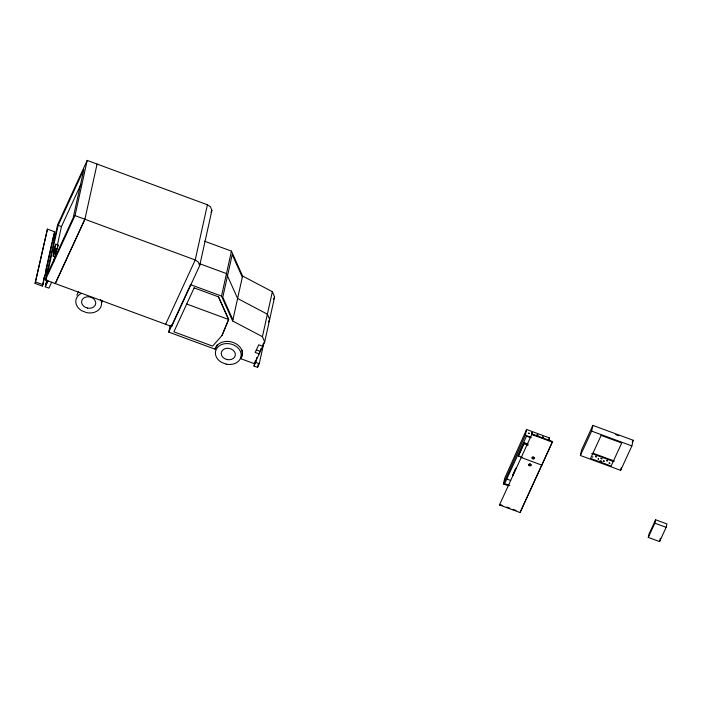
<?xml version="1.0" encoding="UTF-8"?>
<svg xmlns="http://www.w3.org/2000/svg" width="702" height="702" viewBox="0 0 702 702"><rect width="100%" height="100%" fill="white"/><g stroke="black" fill="none" stroke-linecap="round" stroke-linejoin="round"><path stroke-width="1.05" d="M531.704 433.222L531.616 432.669L532.335 433.081M592.602 457.221C592.514 457.142 593.146 456.844 592.707 456.669M531.432 432.88L532.256 432.915M596.314 456.783L595.515 456.309L596.323 456.677M199.693 265.575L198.254 261.986L195.217 259.968L75 215.611L87.197 160.416L207.415 204.773L210.451 206.792L211.899 210.381L199.693 265.575L171.665 326.509L45.411 279.931L57.617 224.737L87.197 160.416M35.1 283.433L47.438 229.124L54.651 231.783L42.945 284.696L42.304 286.091L35.1 283.433L47.438 229.124M42.304 286.091L44.244 277.343M45.376 272.192L51.843 242.971L55.204 235.67M52.273 241.014L54.651 231.783M58.143 225.36L47.455 273.727L73.183 217.778L83.88 169.41L58.143 225.36L61.451 226.579L57.248 245.595M51.658 282.23L48.938 288.145L45.27 286.785L46.797 279.87M46.99 280.221L45.999 284.731L47.675 281.09M54.475 252.272L53.098 256.046L55.054 256.765L56.441 253.001L53.291 251.878L55.87 244.191L58.248 245.059L55.66 252.746M53.291 251.878L55.87 244.191M53.098 256.046L55.379 248.973L56.458 249.377L55.633 253.106L54.554 252.711L55.379 248.973M55.458 253.001L56.458 249.377M53.563 262.258L54.958 255.923M84.863 219.252L55.282 283.564L84.907 219.27L97.069 164.057M204.493 241.181L231.449 251.123L242.576 276.018L272.358 291.716L274.622 296.955L264.689 341.909L254.624 363.794L240.883 358.722L242.365 355.686A14.084 11.188 12.5 0 0 233.529 342.576A14.084 11.188 12.5 0 0 216.742 345.823L215.102 349.201L168.734 332.107L170.156 325.684M171.665 326.509L172.104 324.535M207.415 204.773L195.217 259.968L165.637 324.28M264.689 341.909L262.416 336.67L232.643 320.972L221.507 296.077L231.449 251.123M215.093 349.21L215.558 347.148M232.643 320.972L242.576 276.018M240.883 358.722L242.014 353.615M263.908 342.673L259.257 363.706L257.573 367.365L253.992 366.04L254.694 362.89M254.624 363.794L255.335 360.582M253.992 366.04L255.677 362.381L256.765 357.467M262.416 336.67L272.358 291.716M259.635 351.816L259.17 353.905L255.195 352.439L258.713 344.796L262.688 346.262L263.311 343.445M260.986 348.464L260.345 351.36L256.37 349.894M257.573 367.365L258.275 364.206M508.406 485.802L503.448 483.968L504.703 478.281L526.605 429.501L549.438 437.925L548.806 440.768M499.473 504.966L532.002 433.959L552.579 441.549L520.05 512.557L499.473 504.966L499.605 504.396L502.685 505.537M522.42 457.493L518.48 456.037L518.725 454.905L524.341 442.699L528.29 444.155M503.448 483.968L525.35 435.187L526.605 429.501M518.48 456.037L524.341 442.699M521.419 456.976L521.288 457.537L541.865 465.136L541.997 464.566M532.002 433.959L531.879 434.529L552.456 442.12M520.05 512.557L552.579 441.549M580.387 455.501L581.651 449.806L592.874 425.394L633.134 440.251L631.879 445.937L620.647 470.349L580.387 455.501L591.619 431.089L592.874 425.394M599.815 461.74L600.07 460.6L601.86 461.267L601.605 462.399M620.647 470.349L621.279 467.506M648.288 537.416L649.043 534.003L655.598 519.77L666.9 523.929L666.145 527.342L659.599 541.584L648.288 537.416L654.843 523.183L655.598 519.77M659.599 541.584L660.354 538.171M534.011 435.53L534.81 435.591M533.924 435.275L534.81 435.512M194.147 287.881L173.885 331.827L212.618 346.112L221.99 335.521L228.615 319.489L218.524 296.876L194.103 287.864M222.007 335.53L228.633 319.498L218.497 296.858M548.543 439.917L549.438 437.925M61.451 226.579L80.862 184.372M54.168 253.536L54.554 252.711M57.397 246.911L58.248 245.059M44.454 276.369L47.815 269.059M55.379 255.309L56.441 253.001M45.411 279.931L75 215.611M45.27 286.785L47.99 280.879M210.995 212.346L211.899 210.381M168.734 332.107L173.306 322.174M173.763 321.183L190.558 284.661L221.507 296.077M273.429 299.57L274.622 296.955M268.454 322.042L269.656 319.436L267.392 314.198L237.609 298.499L226.474 273.596L199.526 263.654M632.239 442.207L633.134 440.251M595.524 456.309L596.279 456.835L595.507 456.669M598.06 458.739C598.946 460.179 597.779 458.459 598.622 458.88M615.724 434.643L618.76 435.767M591.619 431.089L631.879 445.937M54.993 248.166L57.371 249.043M54.993 249.807L56.081 250.202M54.159 253.729L56.116 254.457M592.988 453.176L614.25 461.021M186.714 304.027L228.633 319.498M591.716 453.518L613.855 461.688M525.35 435.187L531.309 437.39M530.589 437.697L526.474 436.179L504.659 483.608L509.801 485.503M524.087 443.831L528.036 445.287M43.735 277.939L45.718 278.668M255.677 362.381L259.257 363.706M35.741 282.037L42.945 284.696M654.843 523.183L666.145 527.342M506.686 479.01L510.661 480.475M506.8 507.055L509.889 508.195M512.978 509.336L516.067 510.477M529.036 433.204L528.325 433.213L529.185 433.362M528.422 433.476L529.22 433.538L528.413 433.459M242.33 277.158L232.213 254.536L222.78 297.209L232.888 319.831M100.64 299.561A13.013 10.328 12.5 0 1 98.736 309.836A13.013 10.328 12.5 0 1 86.557 312.627L81.844 310.81A13.013 10.328 12.5 0 1 81.186 293.436M76.957 295.261A13.013 10.328 12.5 0 1 78.738 291.602M102.404 300.71A13.013 10.328 12.5 0 1 101.746 302.632M216.567 346.77A13.013 10.328 12.5 0 1 217.225 344.857M242.181 350.193A13.013 10.328 12.5 0 1 242.014 352.22M537.03 434.88L537.925 435.214L537.03 434.88M542.62 436.942L543.515 437.276L542.62 436.942M601.017 458.494L601.912 458.818L601.017 458.494M603.501 460.942L604.387 461.311L603.544 460.863M606.607 460.556L607.502 460.889L606.607 460.556M609.09 463.013L609.985 463.338L609.125 462.943M513.101 474.245L512.855 475.377L515.909 468.137L513.101 474.245M601.14 435.415L590.549 458.432L611.126 466.023L621.718 443.006L601.14 435.415M227.123 359.573L224.535 358.582A7.143 5.677 12.5 0 1 224.175 349.034A7.143 5.677 12.5 0 1 235.188 353.281A7.143 5.677 12.5 0 1 227.123 359.573M87.513 308.064L84.924 307.072A7.143 5.677 12.5 0 1 84.565 297.525A7.143 5.677 12.5 0 1 95.577 301.772A7.143 5.677 12.5 0 1 87.513 308.064M226.167 364.136L221.455 362.32A13.013 10.328 12.5 0 1 220.797 344.945A13.013 10.328 12.5 0 1 240.856 352.667A13.013 10.328 12.5 0 1 226.167 364.136M532.449 458.424A0.956 0.763 12.5 0 0 534.064 458.266A0.956 0.763 12.5 0 0 532.95 457.195A0.956 0.763 12.5 0 0 532.449 458.424M532.344 458.546A1.15 0.913 12.5 0 0 534.257 458.292A1.15 0.913 12.5 0 0 532.871 457.046A1.15 0.913 12.5 0 0 532.344 458.546M529.229 465.242A0.956 0.763 12.5 0 0 530.861 465.172A0.956 0.763 12.5 0 0 529.834 464.057A0.956 0.763 12.5 0 0 529.229 465.242M529.211 465.584A1.15 0.913 12.5 0 0 531.072 465.198A1.15 0.913 12.5 0 0 529.571 464.04A1.15 0.913 12.5 0 0 529.211 465.584"/></g></svg>
